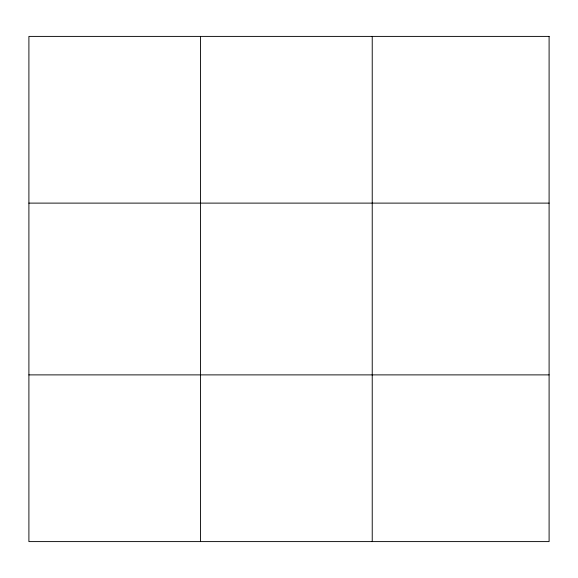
<?xml version="1.0" encoding="UTF-8"?>
<svg xmlns="http://www.w3.org/2000/svg" width="578" height="578" viewBox="0 0 578 578"><rect width="100%" height="100%" fill="white"/><g stroke="black" fill="none" stroke-linecap="round" stroke-linejoin="round"><path stroke-width="0.87" d="M200.566 36.4L200.566 541.6M372.232 36.4L372.232 541.6M28.9 203.116L549.1 203.116M28.9 374.884L549.1 374.884M549.1 36.4L549.1 541.6L28.9 541.6L28.9 36.4L549.1 36.4"/></g></svg>
